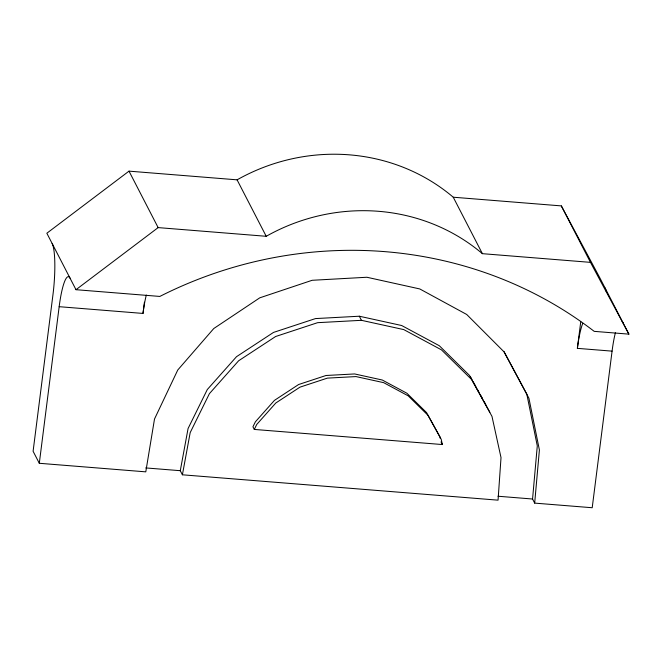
<?xml version="1.0" encoding="UTF-8"?>
<svg xmlns="http://www.w3.org/2000/svg" width="662" height="662" viewBox="0 0 662 662"><rect width="100%" height="100%" fill="white"/><g stroke="black" fill="none" stroke-linecap="round" stroke-linejoin="round"><path stroke-width="0.99" d="M615.395 332.763A41.532 7.025 -85.4 0 0 612.077 351.141L592.209 507.737L534.673 503.112L532.562 499.016L537.287 445.882L526.803 394.13L503.89 351.406M534.673 503.112L539.398 449.978L528.921 398.226L504.047 351.861L466.71 314.475L419.782 288.946L366.897 277.254L312.15 280.291L259.761 297.834L213.776 328.526L177.764 370L154.503 419.029L145.781 471.849L39.298 463.284L33.1 451.269L52.968 294.673A41.532 7.025 -85.4 0 0 52.133 243.467M39.298 463.284L59.166 306.688A41.532 7.025 -85.4 0 1 70.106 278.297M59.166 306.688L143 313.432L144.424 302.203M612.077 351.141L577.372 348.353L580.74 321.815M182.398 474.795L190.184 432.625L209.415 393.642L238.626 360.773L275.624 336.511L317.619 322.675L361.435 320.317L403.779 329.602L441.446 349.842L471.601 379.508L491.974 416.357L501.018 457.616L498.056 500.166L182.398 474.795L180.287 470.699L188.074 428.529L207.297 389.546L236.516 356.686L273.514 332.415L315.501 318.579L359.325 316.221L401.66 325.514L439.336 345.746L469.49 375.412L489.855 412.26M254.291 429.431L256.748 424.45L275.814 402.993L299.969 387.154L327.384 378.118L355.99 376.579L383.629 382.644L408.222 395.851L427.909 415.223L441.206 439.278L442.365 444.55L254.291 429.431L252.934 426.8L255.391 421.818L274.457 400.361L298.612 384.523L326.027 375.486L354.633 373.947L382.272 380.013L406.865 393.22L426.551 412.592L439.849 436.647L440.238 438.401M128.999 171.144L46.845 233.231L75.989 289.699L159.823 296.435A408.661 388.66 -27.3 0 1 594.195 331.356L628.9 334.144L599.755 277.684L561.326 205.899L453.247 197.21A189.779 180.494 -27.3 0 0 237.079 179.832L128.999 171.144L158.144 227.604L266.223 236.293A189.779 180.494 -27.3 0 1 482.391 253.67L590.471 262.359L628.9 334.144M75.989 289.699L158.144 227.604M145.706 467.918L180.287 470.699M497.981 496.235L532.562 499.016M470.343 376.686L471.832 379.384M473.322 382.082L475.812 386.575M477.302 389.273L478.792 391.962M480.778 395.562L482.267 398.259M484.253 401.851L485.743 404.548M561.326 205.899L590.471 262.359M453.247 197.21L482.391 253.67M441.008 441.918L442.365 444.55M359.325 316.221L361.435 320.317M237.079 179.832L266.223 236.293M605.043 287.92A41.532 7.025 -85.4 0 1 606.193 291.33M622.206 321.591A41.532 7.025 -85.4 0 1 623.016 322.742M577.372 348.353A41.532 7.025 -85.4 0 1 582.668 323.544M143 313.432A41.532 7.025 -85.4 0 1 146.31 295.053"/></g></svg>
